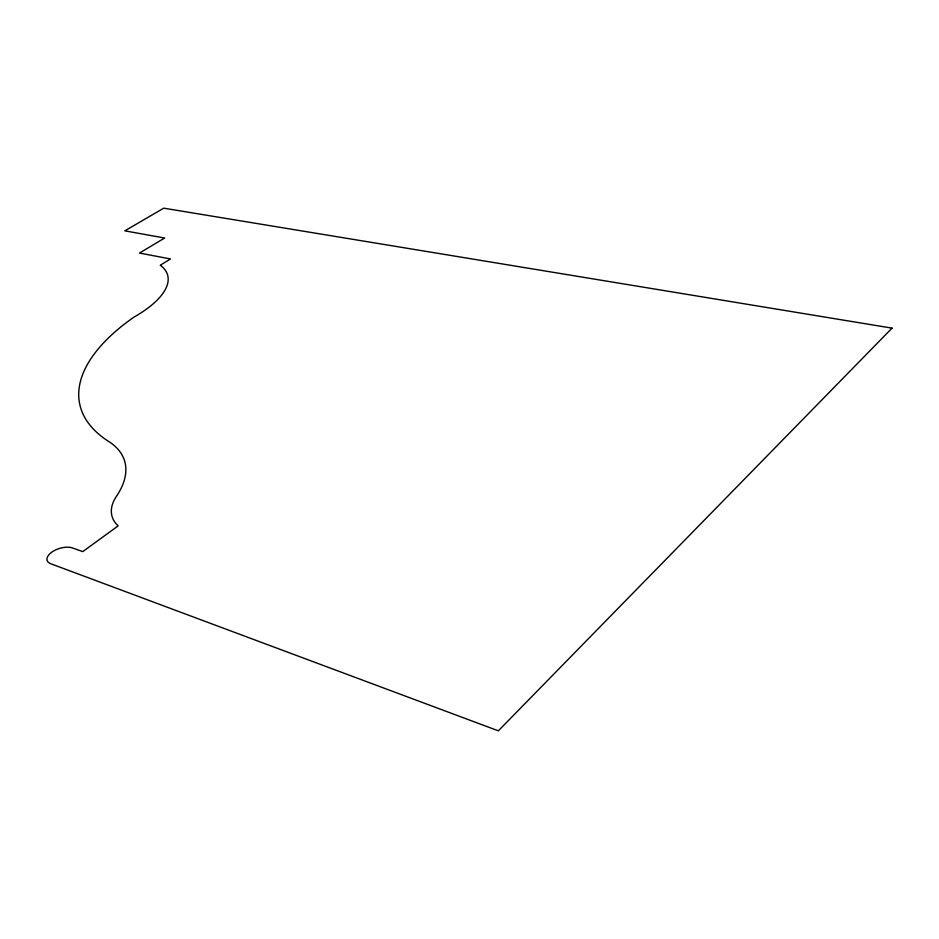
<?xml version="1.0" encoding="UTF-8"?>
<svg xmlns="http://www.w3.org/2000/svg" width="939" height="939" viewBox="0 0 939 939"><rect width="100%" height="100%" fill="white"/><g stroke="black" fill="none" stroke-linecap="round" stroke-linejoin="round"><path stroke-width="1.41" d="M892.05 328.134L498.351 730.824L50.8 563.752A15.341 7.794 -17.1 0 1 51.715 552.202A15.341 7.794 -17.1 0 1 72.632 547.989L82.749 551.627L118.15 525.875A73.277 36.644 -14.4 0 1 117.07 495.381A133.162 62.502 -17.4 0 0 107.551 440.755A232.872 103.231 -11.6 0 1 133.843 317.194A99.64 38.745 -14.6 0 0 160.264 265.221L170.511 258.964L139.512 253.061L164.665 238.025L124.828 230.841L163.738 208.176L892.05 328.134"/></g></svg>
